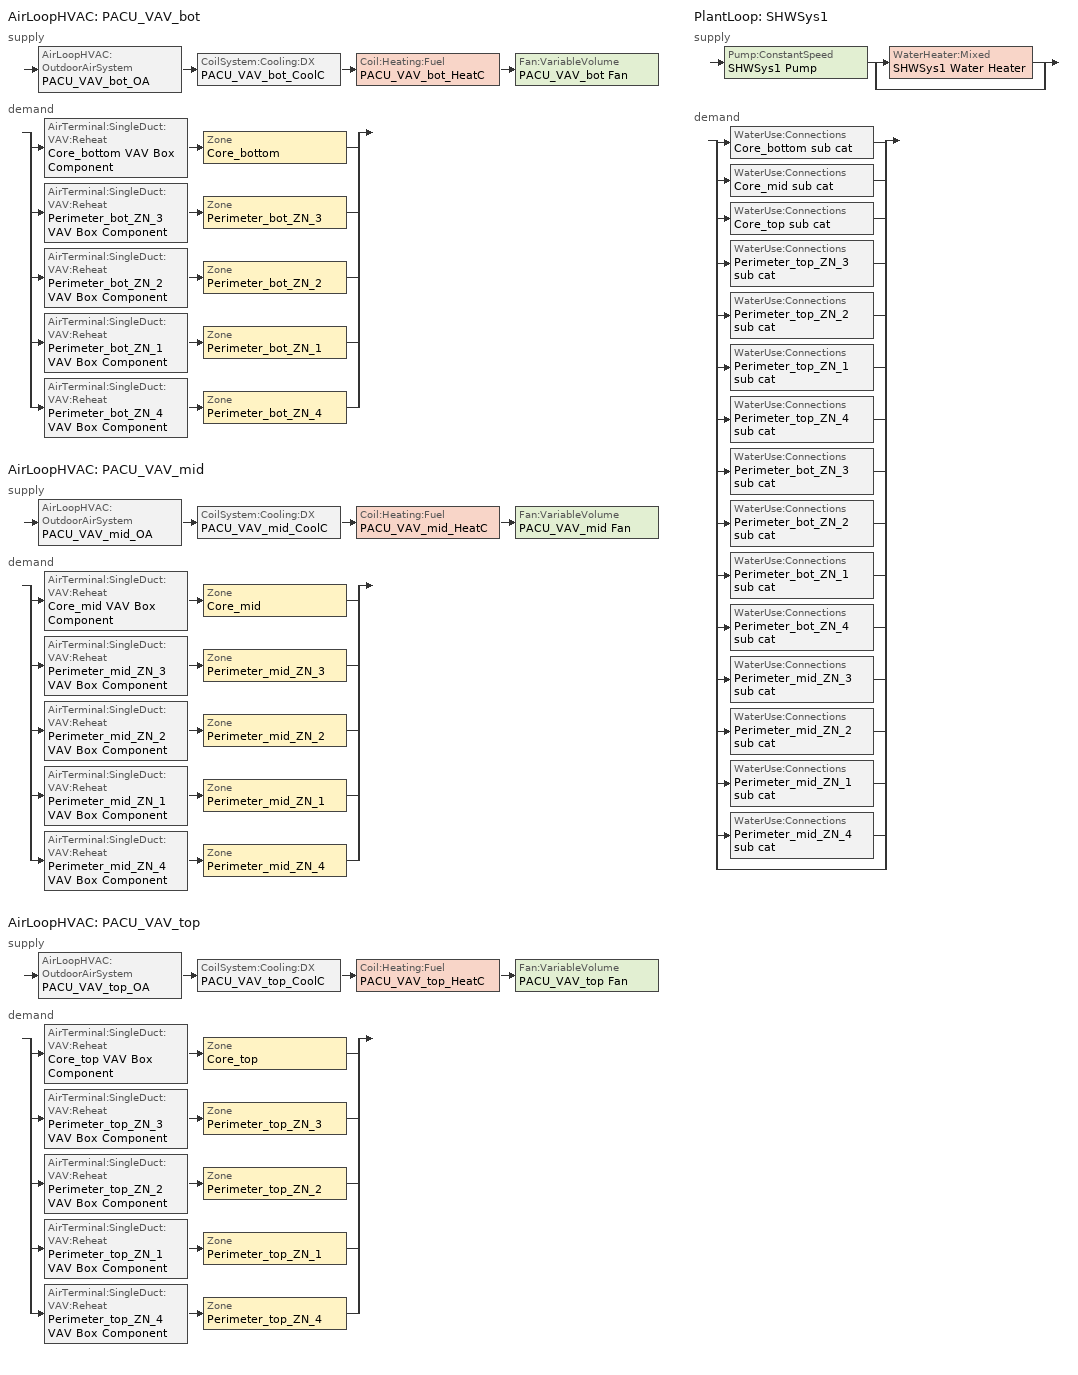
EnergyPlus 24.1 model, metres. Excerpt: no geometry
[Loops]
AirLoopHVAC 'PACU_VAV_bot'
 supply: AirLoopHVAC:OutdoorAirSystem 'PACU_VAV_bot_OA' > CoilSystem:Cooling:DX 'PACU_VAV_bot_CoolC' > Coil:Heating:Fuel 'PACU_VAV_bot_HeatC' > Fan:VariableVolume 'PACU_VAV_bot Fan'
 demand: split
  | AirTerminal:SingleDuct:VAV:Reheat 'Core_bottom VAV Box Component' > Zone 'Core_bottom'
  | AirTerminal:SingleDuct:VAV:Reheat 'Perimeter_bot_ZN_3 VAV Box Component' > Zone 'Perimeter_bot_ZN_3'
  | AirTerminal:SingleDuct:VAV:Reheat 'Perimeter_bot_ZN_2 VAV Box Component' > Zone 'Perimeter_bot_ZN_2'
  | AirTerminal:SingleDuct:VAV:Reheat 'Perimeter_bot_ZN_1 VAV Box Component' > Zone 'Perimeter_bot_ZN_1'
  | AirTerminal:SingleDuct:VAV:Reheat 'Perimeter_bot_ZN_4 VAV Box Component' > Zone 'Perimeter_bot_ZN_4'
AirLoopHVAC 'PACU_VAV_mid'
 supply: AirLoopHVAC:OutdoorAirSystem 'PACU_VAV_mid_OA' > CoilSystem:Cooling:DX 'PACU_VAV_mid_CoolC' > Coil:Heating:Fuel 'PACU_VAV_mid_HeatC' > Fan:VariableVolume 'PACU_VAV_mid Fan'
 demand: split
  | AirTerminal:SingleDuct:VAV:Reheat 'Core_mid VAV Box Component' > Zone 'Core_mid'
  | AirTerminal:SingleDuct:VAV:Reheat 'Perimeter_mid_ZN_3 VAV Box Component' > Zone 'Perimeter_mid_ZN_3'
  | AirTerminal:SingleDuct:VAV:Reheat 'Perimeter_mid_ZN_2 VAV Box Component' > Zone 'Perimeter_mid_ZN_2'
  | AirTerminal:SingleDuct:VAV:Reheat 'Perimeter_mid_ZN_1 VAV Box Component' > Zone 'Perimeter_mid_ZN_1'
  | AirTerminal:SingleDuct:VAV:Reheat 'Perimeter_mid_ZN_4 VAV Box Component' > Zone 'Perimeter_mid_ZN_4'
AirLoopHVAC 'PACU_VAV_top'
 supply: AirLoopHVAC:OutdoorAirSystem 'PACU_VAV_top_OA' > CoilSystem:Cooling:DX 'PACU_VAV_top_CoolC' > Coil:Heating:Fuel 'PACU_VAV_top_HeatC' > Fan:VariableVolume 'PACU_VAV_top Fan'
 demand: split
  | AirTerminal:SingleDuct:VAV:Reheat 'Core_top VAV Box Component' > Zone 'Core_top'
  | AirTerminal:SingleDuct:VAV:Reheat 'Perimeter_top_ZN_3 VAV Box Component' > Zone 'Perimeter_top_ZN_3'
  | AirTerminal:SingleDuct:VAV:Reheat 'Perimeter_top_ZN_2 VAV Box Component' > Zone 'Perimeter_top_ZN_2'
  | AirTerminal:SingleDuct:VAV:Reheat 'Perimeter_top_ZN_1 VAV Box Component' > Zone 'Perimeter_top_ZN_1'
  | AirTerminal:SingleDuct:VAV:Reheat 'Perimeter_top_ZN_4 VAV Box Component' > Zone 'Perimeter_top_ZN_4'
PlantLoop 'SHWSys1'
 supply: Pump:ConstantSpeed 'SHWSys1 Pump' > split
  | WaterHeater:Mixed 'SHWSys1 Water Heater'
  | bypass
 demand: split
  | WaterUse:Connections 'Core_bottom sub cat'
  | WaterUse:Connections 'Core_mid sub cat'
  | WaterUse:Connections 'Core_top sub cat'
  | WaterUse:Connections 'Perimeter_top_ZN_3 sub cat'
  | WaterUse:Connections 'Perimeter_top_ZN_2 sub cat'
  | WaterUse:Connections 'Perimeter_top_ZN_1 sub cat'
  | WaterUse:Connections 'Perimeter_top_ZN_4 sub cat'
  | WaterUse:Connections 'Perimeter_bot_ZN_3 sub cat'
  | WaterUse:Connections 'Perimeter_bot_ZN_2 sub cat'
  | WaterUse:Connections 'Perimeter_bot_ZN_1 sub cat'
  | WaterUse:Connections 'Perimeter_bot_ZN_4 sub cat'
  | WaterUse:Connections 'Perimeter_mid_ZN_3 sub cat'
  | WaterUse:Connections 'Perimeter_mid_ZN_2 sub cat'
  | WaterUse:Connections 'Perimeter_mid_ZN_1 sub cat'
  | WaterUse:Connections 'Perimeter_mid_ZN_4 sub cat'
  | bypass
[DesignSpecification:OutdoorAir] Outdoor Air Flow per Zone Floor Area {m3/s-m2}=0.000431773
Name | Outdoor Air Method | Outdoor Air Flow per Zone {m3/s} | Outdoor Air Schedule | Outdoor Air Flow per Person {m3/s-person}
SZ DSOA Core_bottom; SZ DSOA Core_mid; SZ DSOA Core_top; SZ DSOA Perimeter_top_ZN_3; SZ DSOA Perimeter_top_ZN_2; SZ DSOA Perimeter_top_ZN_1; SZ DSOA Perimeter_top_ZN_4; SZ DSOA Perimeter_bot_ZN_3; SZ DSOA Perimeter_bot_ZN_2; SZ DSOA Perimeter_bot_ZN_1; SZ DSOA Perimeter_bot_ZN_4; SZ DSOA Perimeter_mid_ZN_3; SZ DSOA Perimeter_mid_ZN_1; SZ DSOA Perimeter_mid_ZN_4 | Flow/Area | 0
SZ DSOA Perimeter_mid_ZN_2 | Flow/Area | 0 | PERIMETER_MID_ZN_2_OA_Mult
CM DSOA Core_bottom; CM DSOA Perimeter_bot_ZN_1; CM DSOA Perimeter_bot_ZN_2; CM DSOA Perimeter_bot_ZN_3; CM DSOA Perimeter_bot_ZN_4; CM DSOA Core_top; CM DSOA Perimeter_top_ZN_1; CM DSOA Perimeter_top_ZN_2; CM DSOA Perimeter_top_ZN_3; CM DSOA Perimeter_top_ZN_4; CM DSOA Core_mid; CM DSOA Perimeter_mid_ZN_1; CM DSOA Perimeter_mid_ZN_3; CM DSOA Perimeter_mid_ZN_4 | Sum |  |  | 1e-08
CM DSOA Perimeter_mid_ZN_2 | Sum | 0 | PERIMETER_MID_ZN_2_OA_Mult | 1e-08
[DesignSpecification:ZoneAirDistribution] Zone Air Distribution Effectiveness in Cooling Mode=1; Zone Air Distribution Effectiveness in Heating Mode=1
Name | Minimum Zone Ventilation Efficiency
VAV_Zone_AirDistribution | 0.6
CM DSZAD Core_bottom; CM DSZAD Perimeter_bot_ZN_1; CM DSZAD Perimeter_bot_ZN_2; CM DSZAD Perimeter_bot_ZN_3; CM DSZAD Perimeter_bot_ZN_4; CM DSZAD Core_top; CM DSZAD Perimeter_top_ZN_1; CM DSZAD Perimeter_top_ZN_2; CM DSZAD Perimeter_top_ZN_3; CM DSZAD Perimeter_top_ZN_4; CM DSZAD Core_mid; CM DSZAD Perimeter_mid_ZN_1; CM DSZAD Perimeter_mid_ZN_2; CM DSZAD Perimeter_mid_ZN_3; CM DSZAD Perimeter_mid_ZN_4
[Sizing:Zone] Zone Cooling Design Supply Air Temperature Input Method=SupplyAirTemperature; Zone Cooling Design Supply Air Temperature {C}=12.8; Zone Heating Design Supply Air Temperature Input Method=SupplyAirTemperature; Zone Heating Design Supply Air Temperature {C}=40; Zone Cooling Design Supply Air Humidity Ratio {kgWater/kgDryAir}=0.0085; Zone Heating Design Supply Air Humidity Ratio {kgWater/kgDryAir}=0.008; Cooling Design Air Flow Method=DesignDay; Cooling Design Air Flow Rate {m3/s}=0; Cooling Minimum Air Flow {m3/s}=0; Cooling Minimum Air Flow Fraction=0; Heating Design Air Flow Method=DesignDay; Heating Design Air Flow Rate {m3/s}=0; Design Specification Zone Air Distribution Object=VAV_Zone_AirDistribution; Account for Dedicated Outdoor Air System=No; Dedicated Outdoor Air System Control Strategy=NeutralSupplyAir; Dedicated Outdoor Air Low Setpoint Temperature for Design {C}=12.8; Dedicated Outdoor Air High Setpoint Temperature for Design {C}=40
Name | Design Specification Outdoor Air Object
Core_bottom | SZ DSOA Core_bottom
Core_mid | SZ DSOA Core_mid
Core_top | SZ DSOA Core_top
Perimeter_top_ZN_3 | SZ DSOA Perimeter_top_ZN_3
Perimeter_top_ZN_2 | SZ DSOA Perimeter_top_ZN_2
Perimeter_top_ZN_1 | SZ DSOA Perimeter_top_ZN_1
Perimeter_top_ZN_4 | SZ DSOA Perimeter_top_ZN_4
Perimeter_bot_ZN_3 | SZ DSOA Perimeter_bot_ZN_3
Perimeter_bot_ZN_2 | SZ DSOA Perimeter_bot_ZN_2
Perimeter_bot_ZN_1 | SZ DSOA Perimeter_bot_ZN_1
Perimeter_bot_ZN_4 | SZ DSOA Perimeter_bot_ZN_4
Perimeter_mid_ZN_3 | SZ DSOA Perimeter_mid_ZN_3
Perimeter_mid_ZN_2 | SZ DSOA Perimeter_mid_ZN_2
Perimeter_mid_ZN_1 | SZ DSOA Perimeter_mid_ZN_1
Perimeter_mid_ZN_4 | SZ DSOA Perimeter_mid_ZN_4
[Sizing:System] Type of Load to Size On=Sensible; Design Outdoor Air Flow Rate {m3/s}=0.9561; Central Heating Maximum System Air Flow Ratio=0.3; Preheat Design Temperature {C}=7; Preheat Design Humidity Ratio {kgWater/kgDryAir}=0.008; Precool Design Temperature {C}=12.8; Precool Design Humidity Ratio {kgWater/kgDryAir}=0.008; Central Cooling Design Supply Air Temperature {C}=12.8; Central Heating Design Supply Air Temperature {C}=12.8; Type of Zone Sum to Use=Coincident; 100% Outdoor Air in Cooling=No; 100% Outdoor Air in Heating=No; Central Cooling Design Supply Air Humidity Ratio {kgWater/kgDryAir}=0.0085; Central Heating Design Supply Air Humidity Ratio {kgWater/kgDryAir}=0.008; Cooling Supply Air Flow Rate Method=DesignDay; Cooling Supply Air Flow Rate {m3/s}=0; Heating Supply Air Flow Rate Method=DesignDay; Heating Supply Air Flow Rate {m3/s}=0; System Outdoor Air Method=ZoneSum; Cooling Design Capacity Method=CoolingDesignCapacity; Heating Design Capacity Method=HeatingDesignCapacity; Central Cooling Capacity Control Method=OnOff; Occupant Diversity=1
Name | Cooling Design Capacity {W} | Heating Design Capacity {W}
PACU_VAV_bot | 86623.23 | 26085.74
PACU_VAV_mid | 66185.47 | 26177.44
PACU_VAV_top | 67361.01 | 26489.93
[Sizing:Plant]
SHWSys1: Loop Type=Heating; Design Loop Exit Temperature {C}=60; Loop Design Temperature Difference {deltaC}=5
[ZoneControl:Thermostat] Control Type Schedule=Dual Zone Control Type Sched
Name | Zone or ZoneList | Control 1
Core_bottom Thermostat | Core_bottom | Core_bottom DualSPSched
Core_mid Thermostat | Core_mid | Core_mid DualSPSched
Core_top Thermostat | Core_top | Core_top DualSPSched
Perimeter_top_ZN_3 Thermostat | Perimeter_top_ZN_3 | Perimeter_top_ZN_3 DualSPSched
Perimeter_top_ZN_2 Thermostat | Perimeter_top_ZN_2 | Perimeter_top_ZN_2 DualSPSched
Perimeter_top_ZN_1 Thermostat | Perimeter_top_ZN_1 | Perimeter_top_ZN_1 DualSPSched
Perimeter_top_ZN_4 Thermostat | Perimeter_top_ZN_4 | Perimeter_top_ZN_4 DualSPSched
Perimeter_bot_ZN_3 Thermostat | Perimeter_bot_ZN_3 | Perimeter_bot_ZN_3 DualSPSched
Perimeter_bot_ZN_2 Thermostat | Perimeter_bot_ZN_2 | Perimeter_bot_ZN_2 DualSPSched
Perimeter_bot_ZN_1 Thermostat | Perimeter_bot_ZN_1 | Perimeter_bot_ZN_1 DualSPSched
Perimeter_bot_ZN_4 Thermostat | Perimeter_bot_ZN_4 | Perimeter_bot_ZN_4 DualSPSched
Perimeter_mid_ZN_3 Thermostat | Perimeter_mid_ZN_3 | Perimeter_mid_ZN_3 DualSPSched
Perimeter_mid_ZN_2 Thermostat | Perimeter_mid_ZN_2 | Perimeter_mid_ZN_2 DualSPSched
Perimeter_mid_ZN_1 Thermostat | Perimeter_mid_ZN_1 | Perimeter_mid_ZN_1 DualSPSched
Perimeter_mid_ZN_4 Thermostat | Perimeter_mid_ZN_4 | Perimeter_mid_ZN_4 DualSPSched
[ThermostatSetpoint:DualSetpoint]
Name | Heating Setpoint Temperature Schedule | Cooling Setpoint Temperature Schedule
Core_bottom DualSPSched | CORE_BOTTOM_HTG_SP_CONTROL | CORE_BOTTOM_CLG_SP_CONTROL
Core_mid DualSPSched | CORE_MID_HTG_SP_CONTROL | CORE_MID_CLG_SP_CONTROL
Core_top DualSPSched | CORE_TOP_HTG_SP_CONTROL | CORE_TOP_CLG_SP_CONTROL
Perimeter_top_ZN_3 DualSPSched | PERIMETER_TOP_ZN_3_HTG_SP_CONTROL | PERIMETER_TOP_ZN_3_CLG_SP_CONTROL
Perimeter_top_ZN_2 DualSPSched | PERIMETER_TOP_ZN_2_HTG_SP_CONTROL | PERIMETER_TOP_ZN_2_CLG_SP_CONTROL
Perimeter_top_ZN_1 DualSPSched | PERIMETER_TOP_ZN_1_HTG_SP_CONTROL | PERIMETER_TOP_ZN_1_CLG_SP_CONTROL
Perimeter_top_ZN_4 DualSPSched | PERIMETER_TOP_ZN_4_HTG_SP_CONTROL | PERIMETER_TOP_ZN_4_CLG_SP_CONTROL
Perimeter_bot_ZN_3 DualSPSched | PERIMETER_BOT_ZN_3_HTG_SP_CONTROL | PERIMETER_BOT_ZN_3_CLG_SP_CONTROL
Perimeter_bot_ZN_2 DualSPSched | PERIMETER_BOT_ZN_2_HTG_SP_CONTROL | PERIMETER_BOT_ZN_2_CLG_SP_CONTROL
Perimeter_bot_ZN_1 DualSPSched | PERIMETER_BOT_ZN_1_HTG_SP_CONTROL | PERIMETER_BOT_ZN_1_CLG_SP_CONTROL
Perimeter_bot_ZN_4 DualSPSched | PERIMETER_BOT_ZN_4_HTG_SP_CONTROL | PERIMETER_BOT_ZN_4_CLG_SP_CONTROL
Perimeter_mid_ZN_3 DualSPSched | PERIMETER_MID_ZN_3_HTG_SP_CONTROL | PERIMETER_MID_ZN_3_CLG_SP_CONTROL
Perimeter_mid_ZN_2 DualSPSched | PERIMETER_MID_ZN_2_HTG_SP_CONTROL | PERIMETER_MID_ZN_2_CLG_SP_CONTROL
Perimeter_mid_ZN_1 DualSPSched | PERIMETER_MID_ZN_1_HTG_SP_CONTROL | PERIMETER_MID_ZN_1_CLG_SP_CONTROL
Perimeter_mid_ZN_4 DualSPSched | PERIMETER_MID_ZN_4_HTG_SP_CONTROL | PERIMETER_MID_ZN_4_CLG_SP_CONTROL
[AirTerminal:SingleDuct:VAV:Reheat] Availability Schedule=ALWAYS_ON; Maximum Hot Water or Steam Flow Rate {m3/s}=0; Minimum Hot Water or Steam Flow Rate {m3/s}=0; Convergence Tolerance=0.001; Damper Heating Action=Normal; Maximum Reheat Air Temperature {C}=40
Name | Maximum Air Flow Rate {m3/s} | Zone Minimum Air Flow Input Method | Constant Minimum Air Flow Fraction | Reheat Coil | Fixed Minimum Air Flow Rate {m3/s} | Minimum Air Flow Fraction Schedule
Core_bottom VAV Box Component | 3.50585 | Constant | 0.147 | Core_bottom VAV Box Reheat Coil
Core_mid VAV Box Component | 2.04828 | Constant | 0.256 | Core_mid VAV Box Reheat Coil
Core_top VAV Box Component | 2.0933 | Constant | 0.25 | Core_top VAV Box Reheat Coil
Perimeter_top_ZN_3 VAV Box Component | 0.84939 | Constant | 0.126 | Perimeter_top_ZN_3 VAV Box Reheat Coil
Perimeter_top_ZN_2 VAV Box Component | 1.193565 | Constant | 0.065333 | Perimeter_top_ZN_2 VAV Box Reheat Coil
Perimeter_top_ZN_1 VAV Box Component | 1.14831 | Constant | 0.114667 | Perimeter_top_ZN_1 VAV Box Reheat Coil
Perimeter_top_ZN_4 VAV Box Component | 1.19262 | Constant | 0.058667 | Perimeter_top_ZN_4 VAV Box Reheat Coil
Perimeter_bot_ZN_3 VAV Box Component | 0.84159 | Constant | 0.160667 | Perimeter_bot_ZN_3 VAV Box Reheat Coil
Perimeter_bot_ZN_2 VAV Box Component | 1.03875 | Constant | 0.081333 | Perimeter_bot_ZN_2 VAV Box Reheat Coil
Perimeter_bot_ZN_1 VAV Box Component | 1.08981 | Constant | 0.142667 | Perimeter_bot_ZN_1 VAV Box Reheat Coil
Perimeter_bot_ZN_4 VAV Box Component | 1.022055 | Constant | 0.074 | Perimeter_bot_ZN_4 VAV Box Reheat Coil
Perimeter_mid_ZN_3 VAV Box Component | 0.833985 | Constant | 0.144 | Perimeter_mid_ZN_3 VAV Box Reheat Coil
Perimeter_mid_ZN_2 VAV Box Component | 1.18293 | Scheduled | 0.064667 | Perimeter_mid_ZN_2 VAV Box Reheat Coil | 0.076496 | PERIMETER_MID_ZN_2_MDP_Sch
Perimeter_mid_ZN_1 VAV Box Component | 1.133205 | Constant | 0.128 | Perimeter_mid_ZN_1 VAV Box Reheat Coil
Perimeter_mid_ZN_4 VAV Box Component | 1.17834 | Constant | 0.062667 | Perimeter_mid_ZN_4 VAV Box Reheat Coil
[Zone equipment]
Core_bottom: Core_bottom VAV Box Component
Core_mid: Core_mid VAV Box Component
Core_top: Core_top VAV Box Component
Perimeter_top_ZN_3: Perimeter_top_ZN_3 VAV Box Component
Perimeter_top_ZN_2: Perimeter_top_ZN_2 VAV Box Component
Perimeter_top_ZN_1: Perimeter_top_ZN_1 VAV Box Component
Perimeter_top_ZN_4: Perimeter_top_ZN_4 VAV Box Component
Perimeter_bot_ZN_3: Perimeter_bot_ZN_3 VAV Box Component
Perimeter_bot_ZN_2: Perimeter_bot_ZN_2 VAV Box Component
Perimeter_bot_ZN_1: Perimeter_bot_ZN_1 VAV Box Component
Perimeter_bot_ZN_4: Perimeter_bot_ZN_4 VAV Box Component
Perimeter_mid_ZN_3: Perimeter_mid_ZN_3 VAV Box Component
Perimeter_mid_ZN_2: Perimeter_mid_ZN_2 VAV Box Component
Perimeter_mid_ZN_1: Perimeter_mid_ZN_1 VAV Box Component
Perimeter_mid_ZN_4: Perimeter_mid_ZN_4 VAV Box Component
[Fan:VariableVolume] Availability Schedule=HVACOperationSchd; Pressure Rise {Pa}=1314.72; Fan Power Minimum Flow Rate Input Method=Fraction; Fan Power Minimum Flow Fraction=0.25; Motor In Airstream Fraction=1; Fan Power Coefficient 1=0.0408; Fan Power Coefficient 2=0.088; Fan Power Coefficient 3=-0.0729; Fan Power Coefficient 4=0.9437; Fan Power Coefficient 5=0
Name | Fan Total Efficiency | Maximum Flow Rate {m3/s} | Motor Efficiency
PACU_VAV_bot Fan | 0.6045 | 6.930958 | 0.93
PACU_VAV_mid Fan | 0.6006 | 5.539595 | 0.924
PACU_VAV_top Fan | 0.6045 | 5.637534 | 0.93
[Coil:Cooling:DX:TwoSpeed] Availability Schedule=ALWAYS_ON; High Speed Gross Rated Cooling COP {W/W}=3.39929; Total Cooling Capacity Function of Temperature Curve=FURNACE_PACU_VAV_CoolCCarrier48TM014_12tons_CapFT; Total Cooling Capacity Function of Flow Fraction Curve=FURNACE_PACU_VAV_CoolCCarrier48TM014_12tons_FFF; Energy Input Ratio Function of Temperature Curve=FURNACE_PACU_VAV_CoolCCarrier48TM014_12tons_EIRFT; Energy Input Ratio Function of Flow Fraction Curve=FURNACE_PACU_VAV_CoolCCarrier48TM014_12tons_EIRFFF; Part Load Fraction Correlation Curve=FURNACE_PACU_VAV_CoolCIEA_HVAC_BESTEST_9ton-PLR; Low Speed Gross Rated Cooling COP {W/W}=3.39929; Low Speed Total Cooling Capacity Function of Temperature Curve=FURNACE_PACU_VAV_CoolCCarrier48TM014_12tons_CapFT; Low Speed Energy Input Ratio Function of Temperature Curve=FURNACE_PACU_VAV_CoolCCarrier48TM014_12tons_EIRFT
Name | High Speed Gross Rated Total Cooling Capacity {W} | High Speed Rated Sensible Heat Ratio | High Speed Rated Air Flow Rate {m3/s} | Low Speed Gross Rated Total Cooling Capacity {W} | Low Speed Gross Rated Sensible Heat Ratio | Low Speed Rated Air Flow Rate {m3/s}
PACU_VAV_bot_CoolC DXCoil | 135846 | 0.74594 | 6.930958 | 45277.4 | 0.74594 | 2.310088
PACU_VAV_mid_CoolC DXCoil | 110608 | 0.71942 | 5.539595 | 36865.7 | 0.71942 | 1.846351
PACU_VAV_top_CoolC DXCoil | 111693 | 0.72167 | 5.637534 | 37227.2 | 0.72167 | 1.878993
[Coil:Heating:Electric] Availability Schedule=ALWAYS_ON; Efficiency=1
Name | Nominal Capacity {W}
Core_bottom VAV Box Reheat Coil | 17209.4
Core_mid VAV Box Reheat Coil | 17509.9
Core_top VAV Box Reheat Coil | 28751.7
Perimeter_top_ZN_3 VAV Box Reheat Coil | 12289.2
Perimeter_top_ZN_2 VAV Box Reheat Coil | 7992.43
Perimeter_top_ZN_1 VAV Box Reheat Coil | 12228.8
Perimeter_top_ZN_4 VAV Box Reheat Coil | 8028.34
Perimeter_bot_ZN_3 VAV Box Reheat Coil | 9190.08
Perimeter_bot_ZN_2 VAV Box Reheat Coil | 6039.78
Perimeter_bot_ZN_1 VAV Box Reheat Coil | 9131.21
Perimeter_bot_ZN_4 VAV Box Reheat Coil | 6078.28
Perimeter_mid_ZN_3 VAV Box Reheat Coil | 9389.74
Perimeter_mid_ZN_2 VAV Box Reheat Coil | 6162.34
Perimeter_mid_ZN_1 VAV Box Reheat Coil | 9319.76
Perimeter_mid_ZN_4 VAV Box Reheat Coil | 6200.95
[Coil:Heating:Fuel] Availability Schedule=ALWAYS_ON; Fuel Type=NaturalGas; Burner Efficiency=0.81
Name | Nominal Capacity {W}
PACU_VAV_bot_HeatC | 20687.9
PACU_VAV_mid_HeatC | 23332.8
PACU_VAV_top_HeatC | 24628
[CoilSystem:Cooling:DX] Availability Schedule=ALWAYS_ON
Name | Cooling Coil
PACU_VAV_bot_CoolC | PACU_VAV_bot_CoolC DXCoil
PACU_VAV_mid_CoolC | PACU_VAV_mid_CoolC DXCoil
PACU_VAV_top_CoolC | PACU_VAV_top_CoolC DXCoil
[Controller:OutdoorAir] Minimum Outdoor Air Flow Rate {m3/s}=0; Economizer Control Type=DifferentialDryBulb; Economizer Control Action Type=ModulateFlow; Lockout Type=LockoutWithHeating; Minimum Limit Type=FixedMinimum; Minimum Outdoor Air Schedule=MinOA_MotorizedDamper_Sched
Name | Maximum Outdoor Air Flow Rate {m3/s} | Maximum Fraction of Outdoor Air Schedule | Mechanical Ventilation Controller
PACU_VAV_bot_OA_Controller | 6.930958 | VAV_BOT Max OA Fraction | PACU_VAV_BOT_DCV
PACU_VAV_mid_OA_Controller | 5.539595 | VAV_MID Max OA Fraction | PACU_VAV_MID_DCV
PACU_VAV_top_OA_Controller | 5.637534 | VAV_TOP Max OA Fraction | PACU_VAV_TOP_DCV
[Controller:MechanicalVentilation] Availability Schedule=MinOA_MotorizedDamper_Sched; Demand Controlled Ventilation=Yes; System Outdoor Air Method=Standard62.1VentilationRateProcedureWithLimit
Name | Zone or ZoneList 1 | Design Specification Outdoor Air Object Name 1 | Design Specification Zone Air Distribution Object Name 1 | Zone or ZoneList 2 | Design Specification Outdoor Air Object Name 2 | Design Specification Zone Air Distribution Object Name 2 | Zone or ZoneList 3 | Design Specification Outdoor Air Object Name 3 | Design Specification Zone Air Distribution Object Name 3 | Zone or ZoneList 4 | Design Specification Outdoor Air Object Name 4 | Design Specification Zone Air Distribution Object Name 4 | Zone or ZoneList 5 | Design Specification Outdoor Air Object Name 5 | Design Specification Zone Air Distribution Object Name 5
PACU_VAV_BOT_DCV | Core_bottom | CM DSOA Core_bottom | CM DSZAD Core_bottom | Perimeter_bot_ZN_1 | CM DSOA Perimeter_bot_ZN_1 | CM DSZAD Perimeter_bot_ZN_1 | Perimeter_bot_ZN_2 | CM DSOA Perimeter_bot_ZN_2 | CM DSZAD Perimeter_bot_ZN_2 | Perimeter_bot_ZN_3 | CM DSOA Perimeter_bot_ZN_3 | CM DSZAD Perimeter_bot_ZN_3 | Perimeter_bot_ZN_4 | CM DSOA Perimeter_bot_ZN_4 | CM DSZAD Perimeter_bot_ZN_4
PACU_VAV_TOP_DCV | Core_top | CM DSOA Core_top | CM DSZAD Core_top | Perimeter_top_ZN_1 | CM DSOA Perimeter_top_ZN_1 | CM DSZAD Perimeter_top_ZN_1 | Perimeter_top_ZN_2 | CM DSOA Perimeter_top_ZN_2 | CM DSZAD Perimeter_top_ZN_2 | Perimeter_top_ZN_3 | CM DSOA Perimeter_top_ZN_3 | CM DSZAD Perimeter_top_ZN_3 | Perimeter_top_ZN_4 | CM DSOA Perimeter_top_ZN_4 | CM DSZAD Perimeter_top_ZN_4
PACU_VAV_MID_DCV | Core_mid | CM DSOA Core_mid | CM DSZAD Core_mid | Perimeter_mid_ZN_1 | CM DSOA Perimeter_mid_ZN_1 | CM DSZAD Perimeter_mid_ZN_1 | Perimeter_mid_ZN_2 | CM DSOA Perimeter_mid_ZN_2 | CM DSZAD Perimeter_mid_ZN_2 | Perimeter_mid_ZN_3 | CM DSOA Perimeter_mid_ZN_3 | CM DSZAD Perimeter_mid_ZN_3 | Perimeter_mid_ZN_4 | CM DSOA Perimeter_mid_ZN_4 | CM DSZAD Perimeter_mid_ZN_4
[AirLoopHVAC]
Name | Design Supply Air Flow Rate {m3/s}
PACU_VAV_bot | 6.930958
PACU_VAV_mid | 5.539595
PACU_VAV_top | 5.637534
[Pump:ConstantSpeed]
SHWSys1 Pump: Design Flow Rate {m3/s}=5.36267e-05; Design Pump Head {Pa}=29891; Design Power Consumption {W}=6.85023; Motor Efficiency=0.3; Fraction of Motor Inefficiencies to Fluid Stream=0; Pump Control Type=Intermittent
[WaterHeater:Mixed]
SHWSys1 Water Heater: Tank Volume {m3}=0.378541; Setpoint Temperature Schedule=SHWSys1 Water Heater Setpoint Temperature Schedule; Deadband Temperature Difference {deltaC}=2; Maximum Temperature Limit {C}=82.2222; Heater Control Type=Cycle; Heater Maximum Capacity {W}=29307.11; Heater Fuel Type=NATURALGAS; Heater Thermal Efficiency=0.80804; Off Cycle Parasitic Fuel Consumption Rate {W}=1886.44; Off Cycle Parasitic Fuel Type=NATURALGAS; Off Cycle Parasitic Heat Fraction to Tank=0.8; On Cycle Parasitic Fuel Consumption Rate {W}=1886.44; On Cycle Parasitic Fuel Type=NATURALGAS; Ambient Temperature Indicator=zone; Ambient Temperature Zone=CORE_BOTTOM; Off Cycle Loss Coefficient to Ambient Temperature {W/K}=7.56156; On Cycle Loss Coefficient to Ambient Temperature {W/K}=7.56156; Use Side Effectiveness=1; Source Side Effectiveness=1; Use Side Design Flow Rate {m3/s}=5.36267e-05; Source Side Design Flow Rate {m3/s}=0; Indirect Water Heating Recovery Time {hr}=1.5
[PlantLoop]
SHWSys1: Fluid Type=WATER; Plant Equipment Operation Scheme=SHWSys1 Loop Operation Scheme List; Maximum Loop Temperature {C}=82.2222; Minimum Loop Temperature {C}=10; Maximum Loop Flow Rate {m3/s}=5.36267e-05; Minimum Loop Flow Rate {m3/s}=0; Plant Loop Volume {m3}=0.0064352; Load Distribution Scheme=Optimal
[PlantEquipmentList]
SHWSys1 Equipment List: SHWSys1 Water Heater
[PlantEquipmentOperation:HeatingLoad]
SHWSys1 Operation Scheme: Load Range 1 Lower Limit {W}=0; Load Range 1 Upper Limit {W}=1000000000000000; Range 1 Equipment List=SHWSys1 Equipment List
[PlantEquipmentOperationSchemes]
SHWSys1 Loop Operation Scheme List: Control Scheme 1=SHWSys1 Operation Scheme; Control Scheme 1 Schedule=PlantOnSched
[SetpointManager:Scheduled]
SHWSys1 Loop Setpoint Manager: Control Variable=Temperature; Schedule=SHWSys1-Loop-Temp-Schedule; Setpoint Node or NodeList=SHWSys1 Supply Outlet Node
[SetpointManager:OutdoorAirReset] Control Variable=Temperature; Setpoint at Outdoor Low Temperature {C}=15.6; Outdoor Low Temperature {C}=10; Setpoint at Outdoor High Temperature {C}=12.8; Outdoor High Temperature {C}=21.1
Name | Setpoint Node or NodeList
PACU_VAV_bot Supply Air Temperature Manager | PACU_VAV_bot Supply Equipment Outlet Node
PACU_VAV_mid Supply Air Temperature Manager | PACU_VAV_mid Supply Equipment Outlet Node
PACU_VAV_top Supply Air Temperature Manager | PACU_VAV_top Supply Equipment Outlet Node
[SetpointManager:MixedAir] Control Variable=Temperature
Name | Setpoint Node or NodeList
PACU_VAV_bot_CoolC SAT Manager | PACU_VAV_bot_CoolC-PACU_VAV_bot_HeatCNode
PACU_VAV_bot_HeatC MixedAir Manager | PACU_VAV_bot_HeatC-PACU_VAV_bot FanNode
PACU_VAV_bot_OAMixed Air Temp Manager | PACU_VAV_bot_OA-PACU_VAV_bot_CoolCNode
PACU_VAV_mid_CoolC SAT Manager | PACU_VAV_mid_CoolC-PACU_VAV_mid_HeatCNode
PACU_VAV_mid_HeatC MixedAir Manager | PACU_VAV_mid_HeatC-PACU_VAV_mid FanNode
PACU_VAV_mid_OAMixed Air Temp Manager | PACU_VAV_mid_OA-PACU_VAV_mid_CoolCNode
PACU_VAV_top_CoolC SAT Manager | PACU_VAV_top_CoolC-PACU_VAV_top_HeatCNode
PACU_VAV_top_HeatC MixedAir Manager | PACU_VAV_top_HeatC-PACU_VAV_top FanNode
PACU_VAV_top_OAMixed Air Temp Manager | PACU_VAV_top_OA-PACU_VAV_top_CoolCNode
[WaterUse:Equipment] Peak Flow Rate {m3/s}=3.57511e-06; Flow Rate Fraction Schedule=BLDG_SWH_SCH
Name | Hot Water Supply Temperature Schedule | Zone | Sensible Fraction Schedule | Latent Fraction Schedule
Core_bottom sub cat | Core_bottom sub catHot Supply Temp Sched | Core_bottom | Core_bottom sub cat Sensible fract sched | Core_bottom sub cat Latent fract sched
Core_mid sub cat | Core_mid sub catHot Supply Temp Sched | Core_mid | Core_mid sub cat Sensible fract sched | Core_mid sub cat Latent fract sched
Core_top sub cat | Core_top sub catHot Supply Temp Sched | Core_top | Core_top sub cat Sensible fract sched | Core_top sub cat Latent fract sched
Perimeter_top_ZN_3 sub cat | Perimeter_top_ZN_3 sub catHot Supply Temp Sched | Perimeter_top_ZN_3 | Perimeter_top_ZN_3 sub cat Sensible fract sched | Perimeter_top_ZN_3 sub cat Latent fract sched
Perimeter_top_ZN_2 sub cat | Perimeter_top_ZN_2 sub catHot Supply Temp Sched | Perimeter_top_ZN_2 | Perimeter_top_ZN_2 sub cat Sensible fract sched | Perimeter_top_ZN_2 sub cat Latent fract sched
Perimeter_top_ZN_1 sub cat | Perimeter_top_ZN_1 sub catHot Supply Temp Sched | Perimeter_top_ZN_1 | Perimeter_top_ZN_1 sub cat Sensible fract sched | Perimeter_top_ZN_1 sub cat Latent fract sched
Perimeter_top_ZN_4 sub cat | Perimeter_top_ZN_4 sub catHot Supply Temp Sched | Perimeter_top_ZN_4 | Perimeter_top_ZN_4 sub cat Sensible fract sched | Perimeter_top_ZN_4 sub cat Latent fract sched
Perimeter_bot_ZN_3 sub cat | Perimeter_bot_ZN_3 sub catHot Supply Temp Sched | Perimeter_bot_ZN_3 | Perimeter_bot_ZN_3 sub cat Sensible fract sched | Perimeter_bot_ZN_3 sub cat Latent fract sched
Perimeter_bot_ZN_2 sub cat | Perimeter_bot_ZN_2 sub catHot Supply Temp Sched | Perimeter_bot_ZN_2 | Perimeter_bot_ZN_2 sub cat Sensible fract sched | Perimeter_bot_ZN_2 sub cat Latent fract sched
Perimeter_bot_ZN_1 sub cat | Perimeter_bot_ZN_1 sub catHot Supply Temp Sched | Perimeter_bot_ZN_1 | Perimeter_bot_ZN_1 sub cat Sensible fract sched | Perimeter_bot_ZN_1 sub cat Latent fract sched
Perimeter_bot_ZN_4 sub cat | Perimeter_bot_ZN_4 sub catHot Supply Temp Sched | Perimeter_bot_ZN_4 | Perimeter_bot_ZN_4 sub cat Sensible fract sched | Perimeter_bot_ZN_4 sub cat Latent fract sched
Perimeter_mid_ZN_3 sub cat | Perimeter_mid_ZN_3 sub catHot Supply Temp Sched | Perimeter_mid_ZN_3 | Perimeter_mid_ZN_3 sub cat Sensible fract sched | Perimeter_mid_ZN_3 sub cat Latent fract sched
Perimeter_mid_ZN_2 sub cat | Perimeter_mid_ZN_2 sub catHot Supply Temp Sched | Perimeter_mid_ZN_2 | Perimeter_mid_ZN_2 sub cat Sensible fract sched | Perimeter_mid_ZN_2 sub cat Latent fract sched
Perimeter_mid_ZN_1 sub cat | Perimeter_mid_ZN_1 sub catHot Supply Temp Sched | Perimeter_mid_ZN_1 | Perimeter_mid_ZN_1 sub cat Sensible fract sched | Perimeter_mid_ZN_1 sub cat Latent fract sched
Perimeter_mid_ZN_4 sub cat | Perimeter_mid_ZN_4 sub catHot Supply Temp Sched | Perimeter_mid_ZN_4 | Perimeter_mid_ZN_4 sub cat Sensible fract sched | Perimeter_mid_ZN_4 sub cat Latent fract sched
[WaterUse:Connections]
Name | Water Use Equipment 1
Core_bottom sub cat | Core_bottom sub cat
Core_mid sub cat | Core_mid sub cat
Core_top sub cat | Core_top sub cat
Perimeter_top_ZN_3 sub cat | Perimeter_top_ZN_3 sub cat
Perimeter_top_ZN_2 sub cat | Perimeter_top_ZN_2 sub cat
Perimeter_top_ZN_1 sub cat | Perimeter_top_ZN_1 sub cat
Perimeter_top_ZN_4 sub cat | Perimeter_top_ZN_4 sub cat
Perimeter_bot_ZN_3 sub cat | Perimeter_bot_ZN_3 sub cat
Perimeter_bot_ZN_2 sub cat | Perimeter_bot_ZN_2 sub cat
Perimeter_bot_ZN_1 sub cat | Perimeter_bot_ZN_1 sub cat
Perimeter_bot_ZN_4 sub cat | Perimeter_bot_ZN_4 sub cat
Perimeter_mid_ZN_3 sub cat | Perimeter_mid_ZN_3 sub cat
Perimeter_mid_ZN_2 sub cat | Perimeter_mid_ZN_2 sub cat
Perimeter_mid_ZN_1 sub cat | Perimeter_mid_ZN_1 sub cat
Perimeter_mid_ZN_4 sub cat | Perimeter_mid_ZN_4 sub cat
[Schedule:Compact]
ALWAYS_ON; PlantOnSched: Through: 12/31, For: AllDays, Until: 24:00, 1
HVACOperationSchd: Through: 12/31, For: Weekdays SummerDesignDay, Until: 06:00, 0, Until: 22:00, 1, Until: 24:00, 0, For: Saturday WinterDesignDay, Until: 06:00, 0, Until: 18:00, 1, Until: 24:00, 0, For:Sunday Holidays AllOtherDays, Until: 24:00, 0
BLDG_SWH_SCH: Through: 12/31, For: Weekdays SummerDesignDay, Until: 05:00, 0, Until: 06:00, 0, Until: 07:00, 0.07, Until: 08:00, 0.19, Until: 09:00, 0.35, Until: 10:00, 0.38, Until: 11:00, 0.39, Until: 12:00, 0.47, Until: 13:00, 0.57, Until: 14:00, 0.54, Until: 15:00, 0.34, Until: 16:00, 0.33, Until: 17:00, 0.44, Until: 18:00, 0.26, Until: 19:00, 0.21, Until: 20:00, 0.15, Until: 21:00, 0.17, Until: 22:00, 0.08, Until: 24:00, 0.05, For: Saturday WinterDesignDay, Until: 05:00, 0, Until: 06:00, 0, Until: 07:00, 0.07, Until: 08:00, 0.11, Until: 09:00, 0.15, Until: 10:00, 0.21, Until: 11:00, 0.19, Until: 12:00, 0.23, Until: 13:00, 0.2, Until: 14:00, 0.19, Until: 15:00, 0.15, Until: 16:00, 0.13, Until: 17:00, 0.14, Until: 19:00, 0.07, Until: 22:00, 0, Until: 24:00, 0, For:Sunday Holidays AllOtherDays, Until: 05:00, 0, Until: 06:00, 0, Until: 11:00, 0.04, Until: 13:00, 0.06, Until: 14:00, 0.09, Until: 15:00, 0.06, Until: 18:00, 0.04, Until: 22:00, 0, Until: 24:00, 0
MinOA_MotorizedDamper_Sched: Through: 12/31, For: Weekdays SummerDesignDay, Until: 07:00, 0, Until: 22:00, 1, Until: 24:00, 0, For: Saturday WinterDesignDay, Until: 07:00, 0, Until: 18:00, 1, Until: 24:00, 0, For:Sunday Holidays AllOtherDays, Until: 24:00, 0
Dual Zone Control Type Sched: Through: 12/31, For: AllDays, Until: 24:00, 4
Core_bottom sub cat Latent fract sched; Core_mid sub cat Latent fract sched; Core_top sub cat Latent fract sched; Perimeter_top_ZN_3 sub cat Latent fract sched; Perimeter_top_ZN_2 sub cat Latent fract sched; Perimeter_top_ZN_1 sub cat Latent fract sched; Perimeter_top_ZN_4 sub cat Latent fract sched; Perimeter_bot_ZN_3 sub cat Latent fract sched; Perimeter_bot_ZN_2 sub cat Latent fract sched; Perimeter_bot_ZN_1 sub cat Latent fract sched; Perimeter_bot_ZN_4 sub cat Latent fract sched; Perimeter_mid_ZN_3 sub cat Latent fract sched; Perimeter_mid_ZN_2 sub cat Latent fract sched; Perimeter_mid_ZN_1 sub cat Latent fract sched; Perimeter_mid_ZN_4 sub cat Latent fract sched: Through: 12/31, For: AllDays, Until: 24:00, 0.05
Core_bottom sub cat Sensible fract sched; Core_mid sub cat Sensible fract sched; Core_top sub cat Sensible fract sched; Perimeter_top_ZN_3 sub cat Sensible fract sched; Perimeter_top_ZN_2 sub cat Sensible fract sched; Perimeter_top_ZN_1 sub cat Sensible fract sched; Perimeter_top_ZN_4 sub cat Sensible fract sched; Perimeter_bot_ZN_3 sub cat Sensible fract sched; Perimeter_bot_ZN_2 sub cat Sensible fract sched; Perimeter_bot_ZN_1 sub cat Sensible fract sched; Perimeter_bot_ZN_4 sub cat Sensible fract sched; Perimeter_mid_ZN_3 sub cat Sensible fract sched; Perimeter_mid_ZN_2 sub cat Sensible fract sched; Perimeter_mid_ZN_1 sub cat Sensible fract sched; Perimeter_mid_ZN_4 sub cat Sensible fract sched: Through: 12/31, For: AllDays, Until: 24:00, 0.2
Core_bottom sub catHot Supply Temp Sched; Core_mid sub catHot Supply Temp Sched; Core_top sub catHot Supply Temp Sched; Perimeter_top_ZN_3 sub catHot Supply Temp Sched; Perimeter_top_ZN_2 sub catHot Supply Temp Sched; Perimeter_top_ZN_1 sub catHot Supply Temp Sched; Perimeter_top_ZN_4 sub catHot Supply Temp Sched; Perimeter_bot_ZN_3 sub catHot Supply Temp Sched; Perimeter_bot_ZN_2 sub catHot Supply Temp Sched; Perimeter_bot_ZN_1 sub catHot Supply Temp Sched; Perimeter_bot_ZN_4 sub catHot Supply Temp Sched; Perimeter_mid_ZN_3 sub catHot Supply Temp Sched; Perimeter_mid_ZN_2 sub catHot Supply Temp Sched; Perimeter_mid_ZN_1 sub catHot Supply Temp Sched; Perimeter_mid_ZN_4 sub catHot Supply Temp Sched: Through: 12/31, For: AllDays, Until: 24:00, 55
SHWSys1-Loop-Temp-Schedule; SHWSys1 Water Heater Setpoint Temperature Schedule: Through: 12/31, For: AllDays, Until: 24:00, 60
PERIMETER_MID_ZN_2_MDP_Sch: Through: 12/31, For: Weekdays, Until: 01:00, 0.0646667, Until: 02:00, 0.0646667, Until: 03:00, 0.0646667, Until: 04:00, 0.0646667, Until: 05:00, 0.0646667, Until: 06:00, 0.0646667, Until: 07:00, 0.0646667, Until: 08:00, 0.0646667, Until: 09:00, 0.0646667, Until: 10:00, 0.0646667, Until: 11:00, 0.00666667, Until: 12:00, 0.0646667, Until: 13:00, 0.00666667, Until: 14:00, 0.0646667, Until: 15:00, 0.00666667, Until: 16:00, 0.0646667, Until: 17:00, 0.0646667, Until: 18:00, 0.0646667, Until: 19:00, 0.0646667, Until: 20:00, 0.0646667, Until: 21:00, 0.0646667, Until: 22:00, 0.0646667, Until: 23:00, 0.0646667, Until: 24:00, 0.0646667, For: Saturday, Until: 01:00, 0.0646667, Until: 02:00, 0.0646667, Until: 03:00, 0.0646667, Until: 04:00, 0.0646667, Until: 05:00, 0.0646667, Until: 06:00, 0.0646667, Until: 07:00, 0.0646667, Until: 08:00, 0.0646667, Until: 09:00, 0.0646667, Until: 10:00, 0.0646667, Until: 11:00, 0.00666667, Until: 12:00, 0.0646667, Until: 13:00, 0.00666667, Until: 14:00, 0.0646667, Until: 15:00, 0.00666667, Until: 16:00, 0.0646667, Until: 17:00, 0.0646667, Until: 18:00, 0.0646667, Until: 19:00, 0.0646667, Until: 20:00, 0.0646667, Until: 21:00, 0.0646667, Until: 22:00, 0.0646667, Until: 23:00, 0.0646667, Until: 24:00, 0.0646667, For: AllOtherDays, Until: 24:00, 0.0646667
PERIMETER_MID_ZN_2_OA_Mult: Through: 12/31, For: Weekdays, Until: 01:00, 1, Until: 02:00, 1, Until: 03:00, 1, Until: 04:00, 1, Until: 05:00, 1, Until: 06:00, 1, Until: 07:00, 1, Until: 08:00, 1, Until: 09:00, 1, Until: 10:00, 1, Until: 11:00, 0, Until: 12:00, 1, Until: 13:00, 0, Until: 14:00, 1, Until: 15:00, 0, Until: 16:00, 1, Until: 17:00, 1, Until: 18:00, 1, Until: 19:00, 1, Until: 20:00, 1, Until: 21:00, 1, Until: 22:00, 1, Until: 23:00, 1, Until: 24:00, 1, For: Saturday, Until: 01:00, 1, Until: 02:00, 1, Until: 03:00, 1, Until: 04:00, 1, Until: 05:00, 1, Until: 06:00, 1, Until: 07:00, 1, Until: 08:00, 1, Until: 09:00, 1, Until: 10:00, 1, Until: 11:00, 0, Until: 12:00, 1, Until: 13:00, 0, Until: 14:00, 1, Until: 15:00, 0, Until: 16:00, 1, Until: 17:00, 1, Until: 18:00, 1, Until: 19:00, 1, Until: 20:00, 1, Until: 21:00, 1, Until: 22:00, 1, Until: 23:00, 1, Until: 24:00, 1, For: AllOtherDays, Until: 24:00, 1
[Schedule:Constant]
VAV_BOT Max OA Fraction; VAV_MID Max OA Fraction; VAV_TOP Max OA Fraction: Fraction, 1
CORE_BOTTOM_HTG_SP_CONTROL; CORE_MID_HTG_SP_CONTROL; CORE_TOP_HTG_SP_CONTROL; PERIMETER_TOP_ZN_3_HTG_SP_CONTROL; PERIMETER_TOP_ZN_2_HTG_SP_CONTROL; PERIMETER_TOP_ZN_1_HTG_SP_CONTROL; PERIMETER_TOP_ZN_4_HTG_SP_CONTROL; PERIMETER_BOT_ZN_3_HTG_SP_CONTROL; PERIMETER_BOT_ZN_2_HTG_SP_CONTROL; PERIMETER_BOT_ZN_1_HTG_SP_CONTROL; PERIMETER_BOT_ZN_4_HTG_SP_CONTROL; PERIMETER_MID_ZN_3_HTG_SP_CONTROL; PERIMETER_MID_ZN_2_HTG_SP_CONTROL; PERIMETER_MID_ZN_1_HTG_SP_CONTROL; PERIMETER_MID_ZN_4_HTG_SP_CONTROL: 16
CORE_BOTTOM_CLG_SP_CONTROL; CORE_MID_CLG_SP_CONTROL; CORE_TOP_CLG_SP_CONTROL; PERIMETER_TOP_ZN_3_CLG_SP_CONTROL; PERIMETER_TOP_ZN_2_CLG_SP_CONTROL; PERIMETER_TOP_ZN_1_CLG_SP_CONTROL; PERIMETER_TOP_ZN_4_CLG_SP_CONTROL; PERIMETER_BOT_ZN_3_CLG_SP_CONTROL; PERIMETER_BOT_ZN_2_CLG_SP_CONTROL; PERIMETER_BOT_ZN_1_CLG_SP_CONTROL; PERIMETER_BOT_ZN_4_CLG_SP_CONTROL; PERIMETER_MID_ZN_3_CLG_SP_CONTROL; PERIMETER_MID_ZN_2_CLG_SP_CONTROL; PERIMETER_MID_ZN_1_CLG_SP_CONTROL; PERIMETER_MID_ZN_4_CLG_SP_CONTROL: 26
[Curve:Quadratic]
Name | Coefficient1 Constant | Coefficient2 x | Coefficient3 x**2 | Minimum Value of x | Maximum Value of x
FURNACE_PACU_VAV_CoolCCarrier48TM014_12tons_FFF | 0.718954 | 0.435436 | -0.154193 | 0.75 | 1.25
FURNACE_PACU_VAV_CoolCCarrier48TM014_12tons_EIRFFF | 1.19525 | -0.306138 | 0.110973 | 0.75 | 1.25
FURNACE_PACU_VAV_CoolCIEA_HVAC_BESTEST_9ton-PLR | 0.771 | 0.229 | 0 | 0 | 1
[Curve:Biquadratic] Minimum Value of x=16.5556; Maximum Value of x=22.1111; Minimum Value of y=23.7778; Maximum Value of y=47.66
Name | Coefficient1 Constant | Coefficient2 x | Coefficient3 x**2 | Coefficient4 y | Coefficient5 y**2 | Coefficient6 x*y
FURNACE_PACU_VAV_CoolCCarrier48TM014_12tons_CapFT | 1.39072 | -0.0529058 | 0.0018423 | 0.00058267 | -0.000186814 | 0.000265159
FURNACE_PACU_VAV_CoolCCarrier48TM014_12tons_EIRFT | -0.536161 | 0.105138 | -0.00172659 | 0.0149848 | 0.000659948 | -0.0017385
